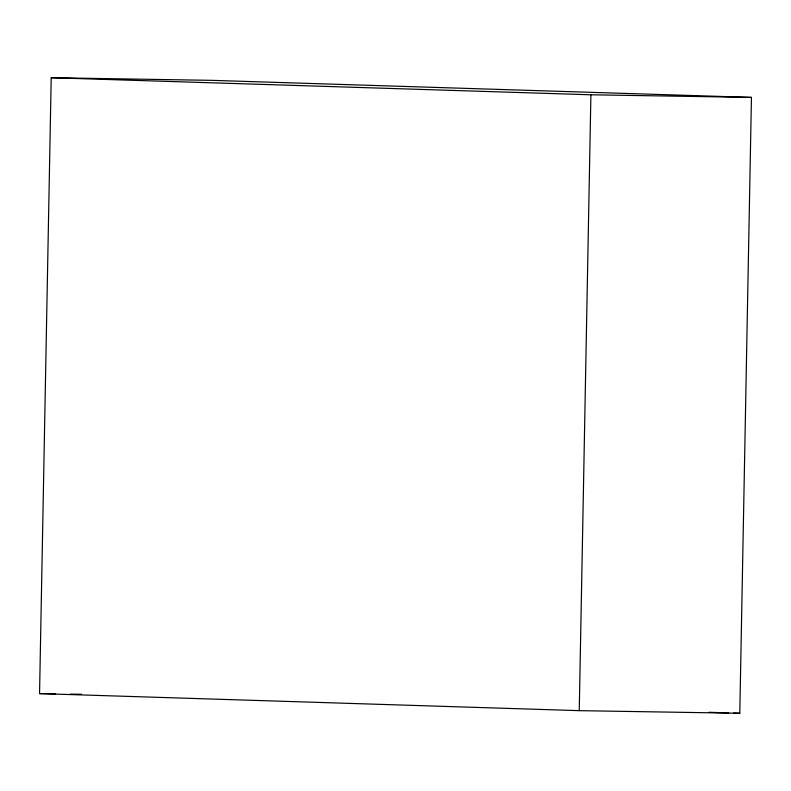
<?xml version="1.0" encoding="UTF-8"?>
<svg xmlns="http://www.w3.org/2000/svg" width="791" height="791" viewBox="0 0 791 791"><rect width="100%" height="100%" fill="white"/><g stroke="black" fill="none" stroke-linecap="round" stroke-linejoin="round"><path stroke-width="1.19" d="M39.55 693.598L51.207 77.726L211.751 80.346L751.45 97.402L739.793 713.274L579.249 710.654L39.55 693.598L55.607 693.855M579.249 710.654L590.907 94.791L51.207 77.726M590.907 94.791L751.45 97.402M70.429 694.102L81.542 694.28M708.914 712.295L728.679 712.918M733.613 713.077L739.793 713.274"/></g></svg>
